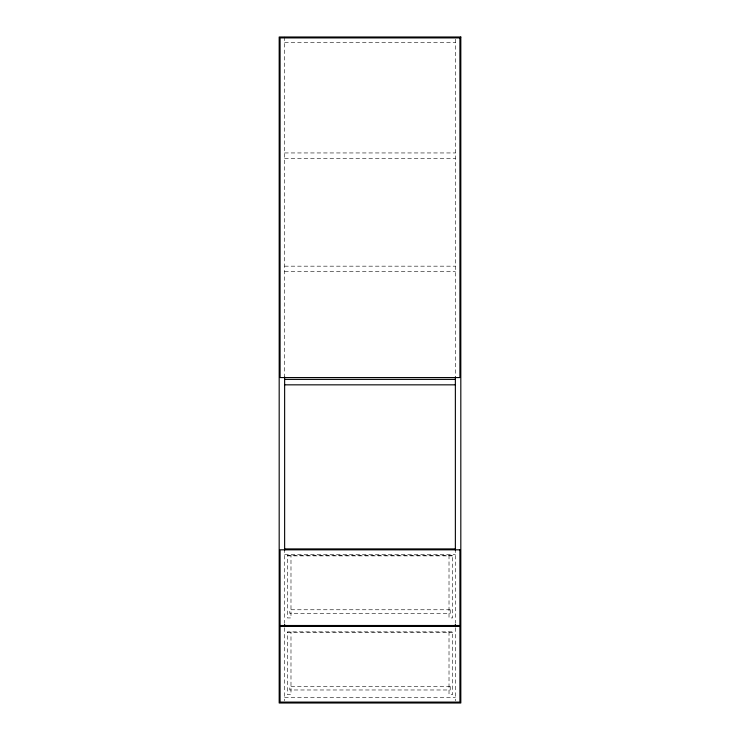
<?xml version="1.0" encoding="UTF-8"?>
<svg xmlns="http://www.w3.org/2000/svg" width="740" height="740" viewBox="0 0 740 740"><rect width="100%" height="100%" fill="white"/><g stroke="black" fill="none" stroke-linecap="round" stroke-linejoin="round"><path stroke-width="0.56" stroke-dasharray="3.7 2.78" d="M284.632 42.448L455.368 42.448M284.632 152.949L455.368 152.949M284.632 158.397L455.368 158.397M284.632 266.169L455.368 266.169M284.632 271.617L455.368 271.617M284.632 554.362L455.368 554.362M287.351 555.879L452.649 555.879M287.351 632.469L452.649 632.469M284.632 697.552L455.368 697.552M455.368 39.183L455.368 376.938M455.368 548.913L455.368 623.219M455.368 627.844L455.368 700.817M449.014 555.268L449.014 617.937L452.649 617.937L452.649 555.268L287.351 555.268L287.351 617.937L290.986 617.937L290.986 555.268M449.014 631.858L449.014 694.527L452.649 694.527L452.649 631.858L287.351 631.858L287.351 694.527L290.986 694.527L290.986 631.858M284.632 37L284.632 376.938M284.632 548.913L284.632 623.219M284.632 627.844L284.632 700.817M450.225 609.76L289.775 609.76L289.775 613.395L450.225 613.395L450.225 609.76M450.225 686.35L289.775 686.35L289.775 689.985L450.225 689.985L450.225 686.35"/><path stroke-width="1.11" d="M284.632 379.389L455.368 379.389M284.632 384.837L455.368 384.837M284.632 548.913L455.368 548.913M455.368 376.938L455.368 550.375M455.368 624.375L455.368 626.688M284.632 376.938L284.632 550.375M284.632 624.375L284.632 626.688M460.817 37L279.183 37L279.183 703L460.817 703L460.817 37M459.91 37.907L280.09 37.907L280.09 377.567L459.91 377.567L459.91 37.907M459.91 549.82L280.09 549.82L280.09 625.504L459.91 625.504L459.91 549.82M459.91 626.41L280.09 626.41L280.09 702.094L459.91 702.094L459.91 626.41"/></g></svg>
